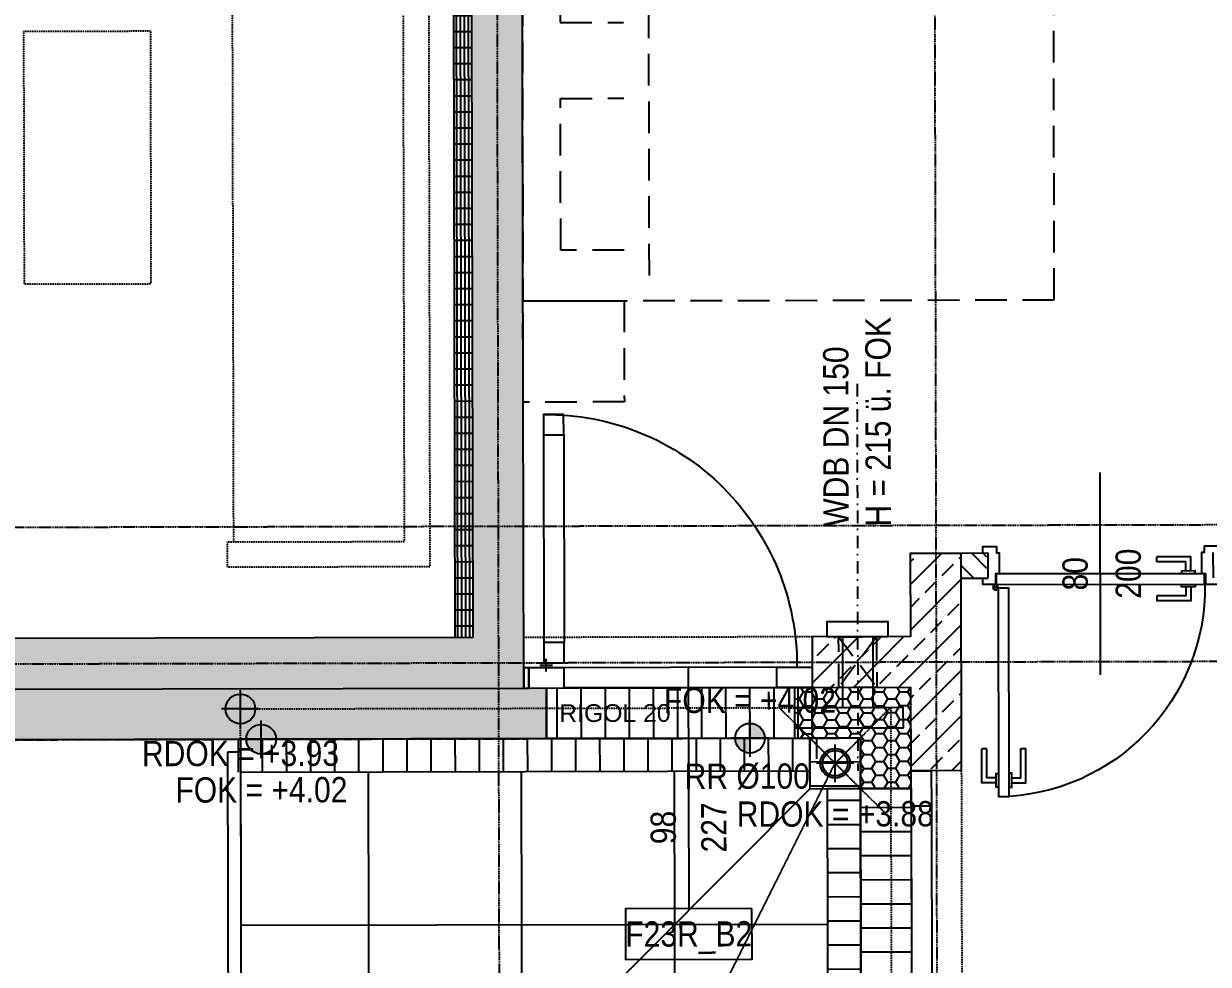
# Model space of a CAD drawing. Header units: millimetres. Extents: x -378801 to -302223, y -36469 to 154078.
# Drawn here: x -322898 to -318217, y -2452 to 1265 of the extents above; entities that cross this region are included whole.
import ezdxf
from ezdxf.enums import TextEntityAlignment as Align

# ---------------------------------------------------------------- set-up
doc = ezdxf.new("R2010")
doc.units = ezdxf.units.MM
for name, pattern in [('HIDDEN2', [0.1875, 0.125, -0.0625]), ('STRICHLINIE', [0.75, 0.5, -0.25]), ('STRICHPUNKT', [1, 0.5, -0.25, 0, -0.25])]:
    doc.linetypes.add(name, pattern=pattern)
for name, color, linetype in [('00_HLP---------M0', 6, 'Continuous'), ('01-BFL-G00-L01-M0', 10, 'Continuous'), ('01-HID-G00-L01-ENTWÄSSERUNG', 8, 'HIDDEN2'), ('01-SYM-G00-L01-M0', 8, 'Continuous'), ('01-TXT---------M0', 1, 'Continuous'), ('02-ANS-G00-L01-M0', 8, 'Continuous'), ('02-ANS-G00-L01-Rigol', 8, 'Continuous'), ('02-AXO-G00-L01-M0', 8, 'STRICHPUNKT'), ('02-FIL-G00-L01-LILA', 223, 'Continuous'), ('02-FIL-G00-L01-ORANGE', 40, 'Continuous'), ('02-FIL-G00-L01-PLATTENBELAG', 253, 'Continuous'), ('02-FIL-G00-L01-STB', 8, 'Continuous'), ('02-HID-G00-L01-M0', 8, 'HIDDEN2'), ('02-TWA---------M0', 4, 'Continuous'), ('02-TWA-G00-L01-M0', 4, 'Continuous'), ('02-WDA---------M0', 8, 'Continuous'), ('02-WDA-G00-L01-M0', 8, 'Continuous'), ('02-ZWA---------M0', 2, 'Continuous'), ('02-ZWA-G00-L01-M0', 2, 'Continuous'), ('03-SYM-G00-L01-M0', 8, 'Continuous'), ('04-HLP---------M0', 8, 'HIDDEN2'), ('04-STO---------M0', 1, 'Continuous'), ('04-SYM---------EP', 8, 'Continuous'), ('04-SYM-G00-L01-EP', 8, 'Continuous'), ('04-TXT---------EP', 8, 'Continuous'), ('04-TXT-G00-L01-M0', 8, 'Continuous'), ('04-TXT-G00-L01-POS', 8, 'Continuous'), ('05-STO--------M0', 1, 'Continuous'), ('05-SYM---------M0', 8, 'Continuous'), ('05-SYM--------M0', 8, 'Continuous'), ('05-SYM-G00-L01-M0', 8, 'Continuous'), ('05-TXT---------PP', 8, 'Continuous'), ('05-TXT--------M0', 8, 'Continuous'), ('05-TXT-G00-L01-M0', 8, 'Continuous'), ('07-SAN---------M0', 8, 'Continuous'), ('07-SAN-G00-L01-M0', 8, 'Continuous'), ('07-TXT-G00-L01-M0', 8, 'Continuous'), ('07_MOB-G00-L01-M0', 6, 'HIDDEN2')]:
    doc.layers.add(name, color=color, linetype=linetype)
doc.styles.add('ARIAL', font='arial.ttf', dxfattribs={"width": 0.85})
doc.styles.get("Standard").update_dxf_attribs({"font": 'arial.ttf'})
pattern_1 = [(0.122164, (-392171.63, -40382.8), (47.566265, 27.597781), [31.75, -63.5]), (120.122164, (-392171.63, -40382.8), (-47.683512, 27.3947035), [31.75, -63.5]), (60.122164, (-392171.63, -40382.8), (-0.117247, 54.992485), [-63.5, 31.75])]
pattern_2 = [(45.12216, (-392171.63, -40382.8), (-89.99383, 89.61088), []), (45.12216, (-392081.83, -40382.61), (-89.99383, 89.61088), [63.5, -31.75])]

# ---------------------------------------------------------------- blocks, each defined once
blk = doc.blocks.new('TÜR-80_10er-WAND')
at = {"layer": '00_HLP---------M0'}
for points in [[(-0.3575, 0.027), (-0.3575, 0.083), (-0.2225, 0.083)], [(-0.3375, 0.027), (-0.3375, 0.063), (-0.2225, 0.063)], [(-0.2225, 0.063), (-0.2225, 0.083)], [(0.4, 0.017), (-0.4, 0.017)], [(-0.375, 0.017), (-0.375, 0.027), (-0.32, 0.027), (-0.32, 0.017)], [(-0.375, -0.025), (-0.375, -0.035), (-0.32, -0.035), (-0.32, -0.025)], [(-0.3575, -0.035), (-0.3575, -0.091), (-0.2225, -0.091)], [(-0.3375, -0.035), (-0.3375, -0.071), (-0.2225, -0.071)], [(-0.2225, -0.071), (-0.2225, -0.091)]]:
    blk.add_lwpolyline(points, dxfattribs=at)
blk.add_lwpolyline([(0.4115, -0.025), (-0.4115, -0.025), (-0.4115, -0.025), (-0.4115, 0.017), (0.4115, 0.017)], close=True, dxfattribs=at)
at = {"layer": '02-ZWA---------M0'}
for points in [[(-0.445, 0.1), (-0.445, 0)], [(0.445, 0.1), (0.445, 0)]]:
    blk.add_lwpolyline(points, dxfattribs=at)
at = {"layer": '05-STO--------M0'}
for points in [[(-0.465, 0.1), (-0.465, 0.125), (-0.41, 0.125), (-0.41, 0.1), (-0.4, 0.1), (-0.4, 0.017), (-0.415, 0.017), (-0.415, -0.025), (-0.465, -0.025), (-0.465, 0)], [(0.465, 0.1), (0.465, 0.125), (0.41, 0.125), (0.41, 0.1), (0.4, 0.1), (0.4, 0.017), (0.415, 0.017), (0.415, -0.025), (0.465, -0.025), (0.465, 0)]]:
    blk.add_lwpolyline(points, dxfattribs=at)
at = {"layer": '05-SYM---------M0'}
for points in [[(0.352, -0.8085), (0.296, -0.8085), (0.296, -0.6735)], [(0.316, -0.6735), (0.296, -0.6735)], [(0.352, -0.7885), (0.316, -0.7885), (0.316, -0.6735)], [(0.414, -0.8085), (0.47, -0.8085), (0.47, -0.6735)], [(0.414, -0.7885), (0.45, -0.7885), (0.45, -0.6735)], [(0.45, -0.6735), (0.47, -0.6735)], [(0.362, -0.826), (0.352, -0.826), (0.352, -0.771), (0.362, -0.771)], [(0.404, -0.826), (0.414, -0.826), (0.414, -0.771), (0.404, -0.771)]]:
    blk.add_lwpolyline(points, dxfattribs=at)
at = {"layer": '05-SYM--------M0'}
blk.add_lwpolyline([(0.404, -0.0395), (0.404, -0.8625), (0.404, -0.8625), (0.362, -0.8625), (0.362, -0.0395)], close=True, dxfattribs=at)
for points in [[(0.41, -0.036), (0.42, -0.036)], [(0.415, -0.031), (0.415, -0.041)]]:
    blk.add_lwpolyline(points, dxfattribs=at)
blk.add_circle((0.415, -0.036), 0.01, dxfattribs=at)
blk.add_arc((0.415, -0.036), 0.8282, 176.3309, 266.3309, dxfattribs=at)
blk = doc.blocks.new('05-TXT')
at = {"layer": '05-TXT--------M0'}
blk.add_line((-0.4, 0), (0.4, 0), dxfattribs=at)
at = {"layer": '05-TXT--------M0', "color": 8, "style": 'ARIAL', "width": 0.85}
blk.add_attdef('BREITE', text='', height=0.1, dxfattribs=at).set_placement((0, 0.05), align=Align.CENTER)
blk.add_attdef('HÖHE', text='', height=0.1, rotation=360, dxfattribs=at).set_placement((0, -0.06), align=Align.TOP_CENTER)
blk = doc.blocks.new('04-TXT')
blk.add_line((0, 0), (0.9529, 0))
at = {"layer": '04-TXT---------EP', "color": 8, "style": 'ARIAL', "width": 0.85}
blk.add_attdef('WIDTH', text='', height=0.1, dxfattribs=at).set_placement((0.6322, 0.05), align=Align.CENTER)
blk.add_attdef('HEIGHT', text='', height=0.1, dxfattribs=at).set_placement((0.6322, -0.05), align=Align.TOP_CENTER)
blk = doc.blocks.new('03-rar')
blk.add_circle((0, 0), 0.05)
at = {"layer": '01-TXT---------M0', "color": 8, "style": 'ARIAL', "width": 0.85}
blk.add_attdef('RR', text='', height=0.1, dxfattribs=at).set_placement((0, 0.1), align=Align.CENTER)
blk = doc.blocks.new('FENSTER_214')
at = {"layer": '02-WDA---------M0'}
for points in [[(-2.19, 0), (-2.19, 0.2)], [(-0.07, 0), (-0.07, 0.1999)]]:
    blk.add_lwpolyline(points, dxfattribs=at)
at = {"layer": '04-HLP---------M0'}
for points in [[(-0.034, -0.09), (-0.084, -0.09)], [(-0.059, -0.065), (-0.059, -0.115)]]:
    blk.add_lwpolyline(points, dxfattribs=at)
at = {"layer": '04-HLP---------M0', "linetype": 'Continuous'}
for points in [[(-0.13, -0.1), (-0.13, -0.18), (-0.05, -0.18), (-0.05, -0.1)], [(-0.13, -1.07), (-0.13, -1.15), (-0.05, -1.15), (-0.05, -1.07)]]:
    blk.add_lwpolyline(points, close=True, dxfattribs=at)
for points in [[(-0.13, -1.07), (-0.13, -0.18)], [(-0.05, -1.07), (-0.05, -0.18)]]:
    blk.add_lwpolyline(points, dxfattribs=at)
blk.add_arc((-0.059, -0.09), 1.06, 179.4838, 270.4646, dxfattribs=at)
at = {"layer": '04-STO---------M0'}
for points in [[(-1.09, 0), (-1.17, 0), (-1.17, -0.08), (-1.09, -0.08)], [(-0.14, 0), (0, 0), (0, -0.08), (-0.14, -0.08)], [(-2.12, 0), (-2.26, 0), (-2.26, -0.08), (-2.12, -0.08)]]:
    blk.add_lwpolyline(points, close=True, dxfattribs=at)
at = {"layer": '04-SYM---------EP'}
for p, q in [((-2.12, 0), (-0.14, 0)), ((-2.12, -0.08), (-0.14, -0.08))]:
    blk.add_line(p, q, dxfattribs=at)
blk = doc.blocks.new('BETT')
for points in [[(0, 0.95), (-0.4, 0.95), (-0.4, 1.35), (0, 1.35)], [(0, -1.35), (-0.4, -1.35), (-0.4, -0.95), (0, -0.95)]]:
    blk.add_lwpolyline(points, close=True)
at = {"flags": 128}
blk.add_lwpolyline([(-2.1, 0.95), (-2.1, -0.95), (0, -0.95), (0, 0.95)], close=True, dxfattribs=at)
for points in [[(-0.5, 0.85), (-0.5, -0.85)], [(-0.4, 0.75), (-0.15, 0.75), (-0.15, 0.15), (-0.4, 0.15)], [(-0.4, -0.75), (-0.15, -0.75), (-0.15, -0.15), (-0.4, -0.15)]]:
    blk.add_lwpolyline(points)
blk = doc.blocks.new('türachse&qualität')
at = {"layer": '05-SYM---------M0'}
blk.add_line((-0.4, 0), (-0.4, 0), dxfattribs=at)
at = {"layer": '05-TXT---------PP'}
blk.add_lwpolyline([(-0.5, -0.25), (-0.5, 0.25), (-0.7, 0.25), (-0.7, -0.25)], close=True, dxfattribs=at)
at = {"layer": '05-TXT---------PP', "color": 8, "style": 'ARIAL', "text_generation_flag": 6, "width": 0.85}
blk.add_attdef('POS.NR.', text='', height=0.1, rotation=270, dxfattribs=at).set_placement((-0.6529, -0.0112), align=Align.TOP_CENTER)
blk = doc.blocks.new('01-HK1')
for p, q in [((-0.0005, -0.0742), (-0.0005, 0.0742)), ((0.0737, 0), (-0.0747, 0))]:
    blk.add_line(p, q)
blk.add_circle((-0.0005, 0), 0.0586)
for points in [[(-0.0005, 0.0586), (0.0409, 0.0414), (-0.0005, 0)], [(-0.0005, 0), (0.0581, 0), (0.0409, 0.0414)], [(-0.0591, 0), (-0.0419, -0.0414), (-0.0005, 0)], [(-0.0419, -0.0414), (-0.0005, -0.0586), (-0.0005, 0)]]:
    blk.add_solid(points)
at = {"layer": '01-TXT---------M0', "color": 8, "style": 'ARIAL', "width": 0.85}
blk.add_attdef('HEIGHT', text='', height=0.1, dxfattribs=at).set_placement((0, 0.2), align=Align.TOP_CENTER)
blk = doc.blocks.new('01-HK2')
for p, q in [((0, -0.098), (0, 0.098)), ((0.098, 0), (-0.098, 0))]:
    blk.add_line(p, q)
blk.add_circle((0, 0), 0.0773)
at = {"layer": '01-TXT---------M0', "color": 8, "style": 'ARIAL', "width": 0.85}
blk.add_attdef('HEIGHT', text='', height=0.1, rotation=360, dxfattribs=at).set_placement((0, 0.132), align=Align.BOTTOM_CENTER)
blk = doc.blocks.new('FENSTER_120')
at = {"layer": '02-WDA---------M0'}
for points in [[(-0.06, 0), (-0.06, -0.2)], [(-1.04, 0), (-1.04, -0.2)]]:
    blk.add_lwpolyline(points, dxfattribs=at)
at = {"layer": '04-HLP---------M0', "linetype": 'Continuous'}
for points in [[(-0.13, 1.001), (-0.13, 1.081), (-0.05, 1.081), (-0.05, 1.001)], [(-0.13, 0.1), (-0.13, 0.18), (-0.05, 0.18), (-0.05, 0.1)]]:
    blk.add_lwpolyline(points, close=True, dxfattribs=at)
for points in [[(-0.13, 1.001), (-0.13, 0.18)], [(-0.05, 1.001), (-0.05, 0.18)]]:
    blk.add_lwpolyline(points, dxfattribs=at)
at = {"layer": '04-HLP---------M0'}
for points in [[(-0.059, 0.065), (-0.059, 0.115)], [(-0.034, 0.09), (-0.084, 0.09)]]:
    blk.add_lwpolyline(points, dxfattribs=at)
at = {"layer": '04-HLP---------M0', "linetype": 'Continuous'}
blk.add_arc((-0.059, 0.09), 0.991, 89.5354, 180.5162, dxfattribs=at)
at = {"layer": '04-STO---------M0'}
for points in [[(-1.11, 0), (-0.97, 0), (-0.97, 0.08), (-1.11, 0.08)], [(0.01, 0), (-0.13, 0), (-0.13, 0.08), (0.01, 0.08)]]:
    blk.add_lwpolyline(points, close=True, dxfattribs=at)
at = {"layer": '04-SYM---------EP'}
for p, q in [((-0.97, 0.08), (-0.13, 0.08)), ((-0.97, 0), (-0.13, 0))]:
    blk.add_line(p, q, dxfattribs=at)
blk = doc.blocks.new('WANDLÜFTER_LAIBUNG')
at = {"layer": '02-TWA---------M0', "linetype": 'HIDDEN2', "ltscale": 0.75}
for points in [[(0.075, 0), (0.075, -0.2), (-0.075, -0.2), (-0.075, 0), (0.075, 0)], [(-0.075, 0), (0.075, -0.2)], [(0.075, 0), (-0.075, -0.2)]]:
    blk.add_lwpolyline(points, dxfattribs=at)
at = {"layer": '07-SAN---------M0', "linetype": 'STRICHPUNKT', "ltscale": 0.1}
blk.add_lwpolyline([(0, 1), (0, -0.53)], dxfattribs=at)
at = {"layer": '07-SAN---------M0'}
for points in [[(0, 0), (-0.12, 0), (-0.12, 0.06), (0.12, 0.06), (0.12, 0)], [(-0.25, -0.28), (-0.25, -0.36), (0, -0.36), (0.18, -0.36), (0.18, -0.28), (-0.18, -0.28), (-0.18, -0.36), (-0.18, -0.28), (-0.25, -0.28)]]:
    blk.add_lwpolyline(points, close=True, dxfattribs=at)
for points in [[(-0.06, 0), (-0.06, -0.28)], [(0.06, 0), (0.06, -0.28)]]:
    blk.add_lwpolyline(points, dxfattribs=at)

msp = doc.modelspace()

# ---------------------------------------------------------------- hatches: boundary and pattern name
at = {"layer": '02-ANS-G00-L01-Rigol', "true_color": 0x636466}
h = msp.add_hatch(dxfattribs=at)
h.set_pattern_fill('ANSI31', color=251, scale=30, angle=512.4611555, style=0)
h.set_pattern_definition([(270.12216, (-349418.61, 68470.14), (95.24978, 0.20309), [])])
h.paths.add_polyline_path([(-319782.0391, -1358.366), (-319781.6127, -1558.3655), (-320831.6103, -1560.6043), (-320832.0367, -1360.6047)])
h = msp.add_hatch(dxfattribs=at)
h.set_pattern_fill('ANSI31', color=251, scale=30, angle=512.1687049, style=0)
h.set_pattern_definition([(90.12216, (-392261.63, -40382.99), (-95.24978, -0.20309), [])])
h.paths.add_polyline_path([(-319681.6129, -1558.1523), (-322131.6073, -1563.3761), (-322131.3301, -1693.3758), (-319811.7664, -1688.4301)])
h = msp.add_hatch(dxfattribs=at)
h.set_pattern_fill('ANSI31', color=251, scale=30, angle=422.1687049, style=0)
h.set_pattern_definition([(0.12216, (-392171.63, -40382.8), (-0.20309, 95.24978), [])])
h.paths.add_polyline_path([(-319591.5634, -1557.9603), (-319791.5629, -1558.3867), (-319791.1365, -1758.3863), (-319591.1369, -1757.9598)])
h = msp.add_hatch(dxfattribs=at)
h.set_pattern_fill('ANSI31', color=251, scale=30, angle=422.1687049, style=0)
h.set_pattern_definition([(0.12216, (-402999.25, -41510.89), (-0.20309, 95.24978), [])])
h.paths.add_polyline_path([(-319582.9779, -5607.9512), (-319712.9776, -5608.2284), (-319721.6096, -1758.238), (-319591.1867, -1757.9599)])
h = msp.add_hatch(dxfattribs=at)
h.set_pattern_fill('ANSI31', color=251, scale=30, angle=422.4611555, style=0)
h.set_pattern_definition([(180.12216, (-249558.14, 25749.04), (0.20309, -95.24978), [])])
h.paths.add_polyline_path([(-319386.667, -3877.5287), (-319586.6665, -3877.9551), (-319591.1867, -1757.9599), (-319391.1871, -1757.5335)])
at = {"layer": '02-FIL-G00-L01-LILA', "true_color": 0x636466}
h = msp.add_hatch(dxfattribs=at)
h.set_pattern_fill('HONEY', color=251, scale=10, angle=107.1687049, style=0)
h.set_pattern_definition(pattern_1)
h.paths.add_polyline_path([(-319392.04, -1357.5344), (-319782.0391, -1358.366), (-319852.0389, -1358.5152), (-319851.6125, -1558.5148), (-319591.6131, -1557.9604), (-319591.1867, -1757.9599), (-319391.1871, -1757.5335), (-319391.3364, -1687.5337)])
h = msp.add_hatch(dxfattribs=at)
h.set_pattern_fill('HONEY', color=251, scale=10, angle=107.1687049, style=0)
h.set_pattern_definition(pattern_1)
h.paths.add_polyline_path([(-320832.0367, -1360.6047), (-320902.0366, -1360.754), (-320922.0365, -1360.7966), (-323782.03, -1366.8946), (-323852.0299, -1367.0438), (-323851.6034, -1567.0434), (-323566.6041, -1566.4357), (-320831.6103, -1560.6043)])
at = {"layer": '02-FIL-G00-L01-ORANGE', "true_color": 0x636466}
h = msp.add_hatch(dxfattribs=at)
h.set_pattern_fill('GRATE', color=251, scale=20, angle=197.1687049, style=0)
h.set_pattern_definition([(90.122164, (-392171.629, -40382.8), (-15.874964, -0.033848), []), (180.12216, (-392171.63, -40382.8), (0.13539, -63.499856), [])])
h.paths.add_polyline_path([(-321130.522, 2618.7679), (-321200.5219, 2618.6187), (-321192.4623, -1161.3727), (-321122.4625, -1161.2235)])
h = msp.add_hatch(dxfattribs=at)
h.set_pattern_fill('ANSI32', color=251, scale=10, angle=197.1687049, style=0)
h.set_pattern_definition([(135.12216, (-392171.68, -40357.8), (-67.20816, -67.49537), []), (135.12216, (-392171.78, -40312.9), (-67.20816, -67.49537), [])])
h.paths.add_polyline_path([(-319093.1707, -826.896), (-319193.1705, -827.1092), (-319192.9573, -927.109), (-319092.9575, -926.8958)])
at = {"layer": '02-FIL-G00-L01-STB', "true_color": 0x636466}
h = msp.add_hatch(dxfattribs=at)
h.set_pattern_fill('ANSI33', color=251, scale=20, angle=107.1687049, style=0)
h.set_pattern_definition(pattern_2)
h.paths.add_polyline_path([(-313301.3287, 3005.4618), (-320931.3114, 2989.1935), (-320931.4926, 3074.1933), (-321131.4922, 3073.7669), (-321122.4625, -1161.2235), (-323782.4564, -1166.895), (-323782.1921, -1290.8947), (-323782.192, -1290.8947), (-323782.03, -1366.8946), (-320922.0365, -1360.7966), (-320922.2071, -1280.7968), (-320930.885, 2789.194), (-313500.9018, 2805.0359), (-313497.8102, 1355.0392), (-313297.8107, 1355.4656)])
h = msp.add_hatch(dxfattribs=at)
h.set_pattern_fill('ANSI33', color=251, scale=20, angle=107.1687049, style=0)
h.set_pattern_definition(pattern_2)
h.paths.add_polyline_path([(-319193.1705, -827.1092), (-319393.17, -827.5356), (-319392.4664, -1157.5349), (-319782.4655, -1158.3664), (-319782.0391, -1358.366), (-319392.04, -1357.5344), (-319391.3364, -1687.5337), (-319311.3366, -1687.3631), (-319191.3368, -1687.1072)])

# ---------------------------------------------------------------- linework, layer by layer
at = {"layer": '01-BFL-G00-L01-M0', "color": 251, "linetype": 'STRICHLINIE', "true_color": 0x636466}
msp.add_lwpolyline([(-349770.6488, -12747.8195), (-349763.9222, -1622.2926), (-319591.6131, -1557.9604), (-319572.9059, -10332.6033), (-319639.4249, -22195.724)], dxfattribs=at)
at = {"layer": '01-HID-G00-L01-ENTWÄSSERUNG', "color": 251, "true_color": 0x636466}
for points in [[(-319470.9314, -1877.5795), (-319911.7439, -1438.6427)], [(-319691.2753, -1658.1731), (-319471.7449, -1437.7045)], [(-321667.5486, -5612.3958), (-319691.2753, -1658.1731)]]:
    msp.add_lwpolyline(points, dxfattribs=at)
at = {"layer": '02-ANS-G00-L01-M0', "color": 251, "true_color": 0x636466}
for points in [[(-322041.6075, -1563.1842), (-322032.9723, -5613.175), (-319582.9779, -5607.9512)], [(-322091.5008, -1613.2907), (-322041.5009, -1613.1841), (-322032.9723, -5613.175), (-319632.9778, -5608.0578), (-319632.8712, -5658.0577), (-322082.8656, -5663.2815), (-322091.5008, -1613.2907)]]:
    msp.add_lwpolyline(points, dxfattribs=at)
at = {"layer": '02-ANS-G00-L01-Rigol', "color": 251, "true_color": 0x636466}
for points in [[(-319782.0391, -1358.366), (-319781.6127, -1558.3655), (-320831.6103, -1560.6043), (-320832.0367, -1360.6047)], [(-319791.5629, -1558.3867), (-322041.6075, -1563.1842), (-322041.3304, -1693.1839), (-319791.2857, -1688.3864)], [(-319591.5634, -1557.9603), (-319791.5629, -1558.3867), (-319791.1365, -1758.3863), (-319591.1369, -1757.9598)], [(-319582.9779, -5607.9512), (-319712.9776, -5608.2284), (-319721.6096, -1758.238), (-319591.1867, -1757.9599)], [(-319386.667, -3877.5287), (-319586.6665, -3877.9551), (-319591.1867, -1757.9599), (-319391.1871, -1757.5335)]]:
    msp.add_lwpolyline(points, close=True, dxfattribs=at)
at = {"layer": '02-AXO-G00-L01-M0', "color": 251, "true_color": 0x636466}
for points in [[(-319342.0471, 22096.3236), (-319267.5764, -12831.0388)], [(-321067.7284, 20068.9415), (-320997.5725, -12834.7274)], [(-337355.9952, -755.835), (-303743.4401, -684.1676)], [(-337354.8439, -1295.8338), (-303742.2888, -1224.1664)]]:
    msp.add_lwpolyline(points, dxfattribs=at)
at = {"layer": '02-FIL-G00-L01-PLATTENBELAG', "color": 251, "true_color": 0x636466}
for points in [[(-321527.837, -5612.0979), (-321536.195, -1692.1068)], [(-320922.8383, -5610.808), (-320931.1964, -1690.8169)], [(-320317.8397, -5609.518), (-320326.1978, -1689.5269)], [(-319791.1365, -1758.3863), (-322036.3831, -4013.4731)], [(-322040.0404, -2298.1825), (-319719.9092, -2293.2356)]]:
    msp.add_lwpolyline(points, dxfattribs=at)
at = {"layer": '02-HID-G00-L01-M0', "color": 251, "true_color": 0x636466}
for points in [[(-319782.4655, -1158.3664), (-320922.4629, -1160.7971)], [(-322041.6075, -1563.1842), (-322041.8634, -1443.1844), (-319591.869, -1437.9607), (-319471.8692, -1437.7048), (-319462.9781, -5607.6953), (-319582.9779, -5607.9512)], [(-320821.6103, -1560.5829), (-319791.6126, -1558.3868)], [(-319186.5182, -3947.1021), (-319191.3368, -1687.1072)], [(-319591.1867, -1757.9599), (-319586.6665, -3877.9551)]]:
    msp.add_lwpolyline(points, dxfattribs=at)
at = {"layer": '02-TWA-G00-L01-M0', "color": 251, "true_color": 0x636466}
for p, q in [((-321122.4625, -1161.2235), (-323782.4564, -1166.895)), ((-319392.4664, -1157.5349), (-319782.4655, -1158.3664))]:
    msp.add_line(p, q, dxfattribs=at)
for points in [[(-321122.4625, -1161.2235), (-321131.4922, 3073.7669)], [(-323782.03, -1366.8946), (-320922.0365, -1360.7966), (-320930.885, 2789.194)], [(-319392.4664, -1157.5349), (-319393.17, -827.5356), (-319193.1705, -827.1092)], [(-319191.3368, -1687.1072), (-319193.1705, -827.1092)], [(-319782.4655, -1158.3664), (-319782.0391, -1358.366)], [(-319782.0391, -1358.366), (-319392.04, -1357.5344)], [(-319391.3364, -1687.5337), (-319392.04, -1357.5344)], [(-319191.3368, -1687.1072), (-319391.3364, -1687.5337)]]:
    msp.add_lwpolyline(points, dxfattribs=at)
at = {"layer": '02-WDA-G00-L01-M0', "color": 251, "true_color": 0x636466}
msp.add_line((-320821.6103, -1560.5829), (-323851.6034, -1567.0434), dxfattribs=at)
for points in [[(-319791.6126, -1558.3868), (-319591.6131, -1557.9604)], [(-319591.1867, -1757.9599), (-319591.6131, -1557.9604)]]:
    msp.add_lwpolyline(points, dxfattribs=at)
at = {"layer": '02-ZWA-G00-L01-M0', "color": 251, "true_color": 0x636466}
for points in [[(-321192.4623, -1161.3727), (-321200.5219, 2618.6187)], [(-319193.1705, -827.1092), (-319088.1707, -826.8853)], [(-319192.9573, -927.109), (-319087.9575, -926.8851)]]:
    msp.add_lwpolyline(points, dxfattribs=at)
at = {"layer": '04-SYM-G00-L01-EP', "color": 251, "true_color": 0x636466}
msp.add_lwpolyline([(-320922.0365, -1360.7966), (-320902.0366, -1360.754), (-320902.2071, -1280.7541), (-320922.2071, -1280.7968)], close=True, dxfattribs=at)
at = {"layer": '07_MOB-G00-L01-M0', "color": 251, "true_color": 0x636466}
for points in [[(-321300.2125, 2473.4058), (-321293.0591, -881.5866), (-322093.0573, -883.2923), (-322093.2705, -783.2925), (-321393.2721, -781.8), (-321400.3082, 2518.1925), (-323500.3034, 2513.7149), (-323500.2075, 2468.715), (-321300.2125, 2473.4058)], [(-322068.2706, -783.2392), (-322073.6009, 1716.7551), (-323473.5978, 1713.7701), (-323475.3035, 2513.7682)]]:
    msp.add_lwpolyline(points, dxfattribs=at)
msp.add_lwpolyline([(-322397.5768, 1236.0632), (-322395.4446, 236.0655), (-322895.4435, 234.9994), (-322897.5756, 1234.9971), (-322397.5768, 1236.0632)], close=True, dxfattribs=at)

# ---------------------------------------------------------------- block references
at = {"layer": '01-SYM-G00-L01-M0', "color": 251, "true_color": 0x636466, "xscale": 1000, "yscale": 1000, "zscale": 1000, "rotation": 0.1222048592768112}
msp.add_blockref('01-HK1', (-320027.481, -1558.8884), dxfattribs=at).add_auto_attribs({'HEIGHT': 'FOK = +4.02'})
at = {"layer": '01-SYM-G00-L01-M0', "color": 251, "true_color": 0x636466}
ref = msp.add_blockref('01-HK2', (-322041.8634, -1443.1844), dxfattribs=dict(at, xscale=757.5757580624575, yscale=757.5757580613007, zscale=757.5757580681662, rotation=0.1221636013334861))
ref.add_attrib('HEIGHT', 'RDOK = +3.93', dxfattribs={"layer": '01-TXT---------M0', "color": 8, "height": 100, "rotation": 0.1221636, "style": 'ARIAL', "width": 0.85}).set_placement((-322041.5952, -1568.9654), align=Align.TOP_CENTER)
ref = msp.add_blockref('01-HK1', (-321959.2287, -1563.0072), dxfattribs=dict(at, xscale=1000, yscale=1000, zscale=1000, rotation=0.1222048592768112))
ref.add_attrib('HEIGHT', 'FOK = +4.02', dxfattribs={"layer": '01-TXT---------M0', "color": 8, "height": 100, "rotation": 0.1222049, "style": 'ARIAL', "width": 0.85}).set_placement((-321958.9091, -1713.0069), align=Align.TOP_CENTER)
ref = msp.add_blockref('01-HK2', (-319691.2753, -1658.1731), dxfattribs=dict(at, xscale=757.5757580624575, yscale=757.5757580613007, zscale=757.5757580681662, rotation=0.1221636013334861))
ref.add_attrib('HEIGHT', 'RDOK = +3.88', dxfattribs={"layer": '01-TXT---------M0', "color": 8, "height": 100, "rotation": 0.1221636, "style": 'ARIAL', "width": 0.85}).set_placement((-319690.6783, -1938.1725), align=Align.BOTTOM_CENTER)
at = {"layer": '03-SYM-G00-L01-M0', "color": 251, "true_color": 0x636466}
ref = msp.add_blockref('03-rar', (-319691.2753, -1658.1731), dxfattribs=dict(at, xscale=1000, yscale=1000, zscale=1000, rotation=0.1221635837078192))
ref.add_attrib('RR', 'RR %%c100', dxfattribs={"layer": '01-TXT---------M0', "color": 8, "height": 100, "rotation": 0.1221636, "style": 'ARIAL', "width": 0.85}).set_placement((-319791.0619, -1758.3861), align=Align.RIGHT)
at = {"layer": '04-SYM-G00-L01-EP', "color": 251, "true_color": 0x636466, "xscale": -1000, "yscale": 1000, "zscale": 1000}
for name, p, rotation in [('FENSTER_120', (-320892.0366, -1360.7326), 0.122163589793951), ('FENSTER_214', (-319386.5177, -3947.5285), 90.12216359568978)]:
    msp.add_blockref(name, p, dxfattribs=dict(at, rotation=rotation))
at = {"layer": '04-TXT-G00-L01-M0', "color": 251, "true_color": 0x636466}
ref = msp.add_blockref('04-TXT', (-320272.2083, -1279.4888), dxfattribs=dict(at, xscale=-1000, yscale=1000, zscale=1000, rotation=90.12216362245417))
ref.add_attrib('WIDTH', '98', dxfattribs={"layer": '04-TXT---------EP', "color": 8, "extrusion": (0, 0, -1), "height": 100, "rotation": 269.8778364, "style": 'ARIAL', "text_generation_flag": 2, "width": 0.85}).set_placement((320320.8603, -1911.7573), align=Align.CENTER)
ref.add_attrib('HEIGHT', '227', dxfattribs={"layer": '04-TXT---------EP', "color": 8, "extrusion": (0, 0, -1), "height": 100, "rotation": 269.8778364, "style": 'ARIAL', "text_generation_flag": 2, "width": 0.85}).set_placement((320220.8605, -1911.5441), align=Align.TOP_CENTER)
at = {"layer": '04-TXT-G00-L01-POS', "color": 251, "true_color": 0x636466}
ref = msp.add_blockref('türachse&qualität', (-320271.2425, -1732.4137), dxfattribs=dict(at, xscale=1000, yscale=1000, zscale=1000, rotation=90.12215993210906))
ref.add_attrib('POS.NR.', 'F23R_B2', dxfattribs={"layer": '05-TXT---------PP', "color": 8, "height": 100, "rotation": 0.1221599, "style": 'ARIAL', "width": 0.85}).set_placement((-320269.9633, -2332.4123), align=Align.MIDDLE_CENTER)
at = {"layer": '05-SYM-G00-L01-M0', "color": 251, "true_color": 0x636466, "xscale": -1000, "yscale": 1000, "zscale": 1000, "rotation": 0.1221635814383148}
msp.add_blockref('TÜR-80_10er-WAND', (-318642.9585, -925.9363), dxfattribs=at)
at = {"layer": '05-TXT-G00-L01-M0', "color": 251, "true_color": 0x636466, "xscale": 1000, "yscale": 1000, "zscale": 1000, "rotation": 90.12216358110464}
msp.add_blockref('05-TXT', (-318642.9948, -908.9363), dxfattribs=at).add_auto_attribs({'BREITE': '80', 'HÖHE': '200'})
at = {"layer": '07-SAN-G00-L01-M0', "color": 251, "true_color": 0x636466, "xscale": 1000, "yscale": 1000, "zscale": 1000, "rotation": 0.1221635833356039}
msp.add_blockref('WANDLÜFTER_LAIBUNG', (-319602.4659, -1157.9826), dxfattribs=at)
at = {"layer": '07_MOB-G00-L01-M0', "color": 251, "true_color": 0x636466, "xscale": 1000, "yscale": 1000, "zscale": 1000, "rotation": 180.1221635837533}
msp.add_blockref('BETT', (-320927.3243, 1119.1978), dxfattribs=at)

# ---------------------------------------------------------------- texts
at = {"layer": '07-SAN-G00-L01-M0', "color": 251, "true_color": 0x636466, "insert": (-319603.3934, -722.9836), "char_height": 100, "width": 1538, "attachment_point": 4, "rotation": 90.1221636, "style": 'ARIAL'}
msp.add_mtext('WDB DN 150\\PH = 215 ü. FOK', dxfattribs=at)
at = {"layer": '07-TXT-G00-L01-M0', "color": 251, "true_color": 0x636466, "insert": (-320781.8236, -1460.4979), "char_height": 70, "width": 1060.3, "attachment_point": 4, "rotation": 0.1221636}
msp.add_mtext('{\\fArial|b0|i0|c0|p34;RIGOL 20}', dxfattribs=at)

doc.saveas('drawing.dxf')
